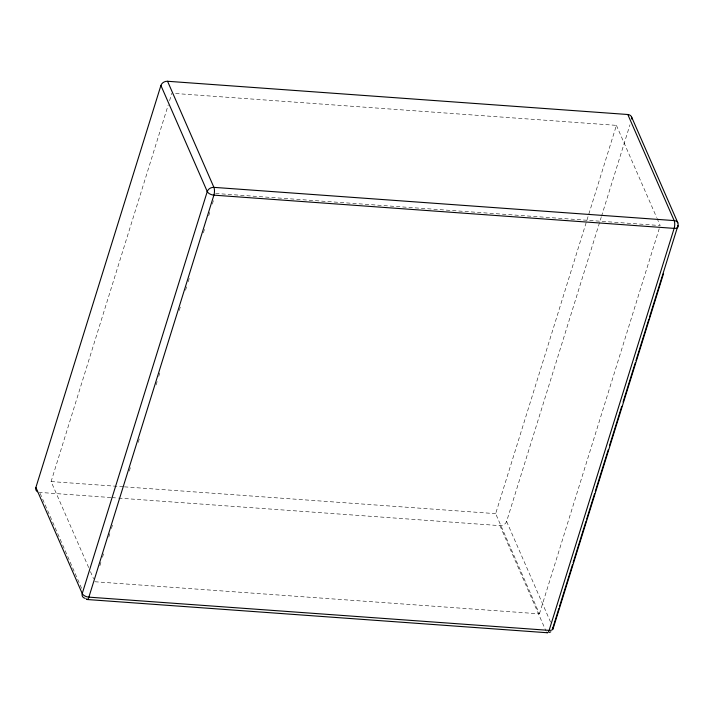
<?xml version="1.0" encoding="UTF-8"?>
<svg xmlns="http://www.w3.org/2000/svg" width="714" height="714" viewBox="0 0 714 714"><rect width="100%" height="100%" fill="white"/><g stroke="black" fill="none" stroke-linecap="round" stroke-linejoin="round"><path stroke-width="0.54" stroke-dasharray="3.57 2.68" d="M88.679 567.576L51.096 481.557L168.218 104.967M169.539 100.71L171.86 93.257M99.835 565.791L101.156 561.534M102.477 557.277L103.798 553.02M108.76 537.071L110.09 532.814M111.411 528.556L112.732 524.299M129.279 471.106L130.6 466.858M138.213 442.385L139.533 438.128M156.071 384.944L157.401 380.687M158.722 376.43L160.043 372.172M179.232 310.474L180.562 306.217M185.524 290.259L186.845 286.011M188.166 281.753L189.496 277.496M203.383 232.818L204.713 228.56M208.684 215.798L210.005 211.54M212.317 204.088L213.647 199.84M94.873 581.749L539.427 613.844L495.659 513.652L586.64 221.099M586.97 220.037L616.414 125.361L174.082 93.418M118.631 498.104L499.952 525.638A5.596 4.364 -23.6 0 0 506.601 521.452L601.197 217.288M601.527 216.226L629.971 124.772M539.427 613.844L659.201 228.739M215.628 193.458L660.191 225.553L657.094 218.466M51.096 481.557L123.335 486.769M124.45 486.85L495.659 513.652M110.849 497.542L39.698 492.41A5.596 4.364 -23.6 0 1 39.234 492.357M111.964 497.622L117.515 498.024M616.414 125.361L656.648 217.458M506.601 521.452L550.717 622.429M499.952 525.638L545.853 630.703M90.446 571.628L93.543 578.715M40.145 493.428L82.039 589.318"/><path stroke-width="1.07" d="M37.458 491.723A5.596 4.364 -23.6 0 1 35.887 487.466L160.909 85.466A5.596 4.364 -23.6 0 1 167.558 81.271L627.811 114.508A5.596 4.364 -23.6 0 1 631.729 119.042M552.948 627.535L558.901 608.39M559.562 606.266L572.458 564.792M573.119 562.659L586.024 521.184M586.685 519.06L594.619 493.535M595.28 491.411L608.185 449.936M609.506 445.679L621.742 406.328M623.063 402.071L635.299 362.73M635.969 360.597L648.865 319.122M649.526 316.998L677.97 225.535A5.596 4.364 -23.6 0 0 674.159 220.59L627.811 114.508M553.011 628.954L663.556 273.516M550.806 631.819L549.423 632.488M87.046 599.51L547.299 632.738M631.551 116.891L677.809 222.777M167.558 81.271L213.914 187.363A5.596 1.964 -85.9 0 1 213.897 195.145L88.875 597.145A5.596 1.964 -85.9 0 1 86.18 598.769M160.909 85.466L207.256 191.548A5.596 2.91 17.3 0 0 213.897 195.145L674.141 228.373A5.596 2.91 17.3 0 0 677.97 225.535M35.887 487.466L82.235 593.548A5.596 4.364 -23.6 0 0 85.118 598.35M546.576 632.229A5.596 1.964 -85.9 0 0 549.12 630.373A5.596 2.91 17.3 0 0 553.038 627.776M552.797 627.945A5.596 4.364 -23.6 0 1 552.359 628.775M207.256 191.548L82.235 593.548A5.596 2.91 17.3 0 0 88.875 597.145L549.12 630.373L674.141 228.373A5.596 1.964 -85.9 0 0 674.159 220.59L213.914 187.363A5.596 4.364 -23.6 0 0 207.256 191.548"/></g></svg>
